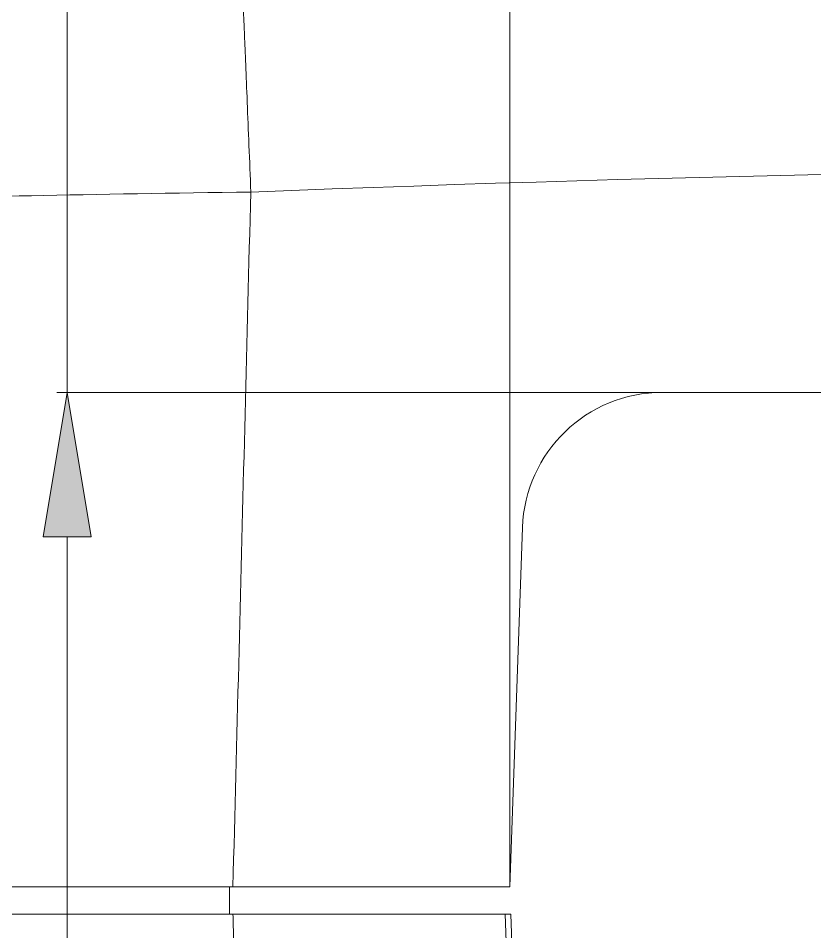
# Model space of a CAD drawing. Header units: inches. Extents: x 0 to 40, y 35.9 to 64.1.
# Drawn here: x 6.039 to 6.966, y 39.517 to 40.58 of the extents above; entities that cross this region are included whole.
import ezdxf

# ---------------------------------------------------------------- set-up
doc = ezdxf.new("R2010")
doc.units = ezdxf.units.IN
doc.header["$MEASUREMENT"] = 0
doc.layers.add('2', color=7, linetype='Continuous')

# ---------------------------------------------------------------- blocks, each defined once
blk = doc.blocks.new('block 763')
at = {"layer": '2', "color": 7, "lineweight": 18, "true_color": 0xffffff}
blk.add_lwpolyline([(6.789, 40.1444), (8.8691, 40.1444)], dxfattribs=at)
blk = doc.blocks.new('block 797')
at = {"layer": '2', "color": 7, "lineweight": 18, "true_color": 0xffffff}
blk.add_lwpolyline([(6.6125, 39.5369), (6.626, 39.1508)], dxfattribs=at)
blk = doc.blocks.new('block 803')
at = {"layer": '2', "color": 80, "lineweight": 18, "true_color": 0x3fff00}
blk.add_lwpolyline([(6.6061, 39.5369), (6.6125, 39.3544)], dxfattribs=at)
blk = doc.blocks.new('block 804')
at = {"layer": '2', "color": 80, "lineweight": 18, "true_color": 0x3fff00}
blk.add_lwpolyline([(6.2889, 39.5369), (6.6061, 39.5369)], dxfattribs=at)
blk = doc.blocks.new('block 819')
at = {"layer": '2', "color": 7, "lineweight": 18, "true_color": 0xffffff}
blk.add_lwpolyline([(6.2848, 39.5369), (6.2889, 39.5369)], dxfattribs=at)
blk = doc.blocks.new('block 820')
at = {"layer": '2', "color": 7, "lineweight": 18, "true_color": 0xffffff}
blk.add_lwpolyline([(6.6061, 39.5369), (6.6125, 39.5369)], dxfattribs=at)
blk = doc.blocks.new('block 821')
at = {"layer": '2', "color": 7, "lineweight": 18, "true_color": 0xffffff}
blk.add_lwpolyline([(6.1985, 39.5369), (6.2848, 39.5369)], dxfattribs=at)
blk = doc.blocks.new('block 831')
at = {"layer": '2', "color": 7, "lineweight": 18, "true_color": 0xffffff}
blk.add_lwpolyline([(6.2889, 39.5689), (6.6114, 39.5689)], dxfattribs=at)
blk = doc.blocks.new('block 832')
at = {"layer": '2', "color": 7, "lineweight": 18, "true_color": 0xffffff}
blk.add_lwpolyline([(6.2889, 39.5689), (5.7537, 39.5689)], dxfattribs=at)
blk = doc.blocks.new('block 839')
at = {"layer": '2', "color": 7, "lineweight": 18, "true_color": 0xffffff}
blk.add_lwpolyline([(6.626, 39.987), (6.6114, 39.5689)], dxfattribs=at)
blk = doc.blocks.new('block 1094')
at = {"layer": '2', "color": 7, "lineweight": 18, "true_color": 0xffffff}
blk.add_open_spline([(6.626, 39.987), (6.6291, 40.0748), (6.7011, 40.1444), (6.789, 40.1444)], degree=3, dxfattribs=at)
blk = doc.blocks.new('block 1140')
at = {"layer": '2', "color": 7, "lineweight": 18, "true_color": 0xffffff}
blk.add_open_spline([(6.3097, 40.3776), (7.3222, 40.4177), (8.3359, 40.4177), (9.3484, 40.3776)], degree=3, dxfattribs=at)
blk = doc.blocks.new('block 1278')
at = {"layer": '2', "color": 80, "lineweight": 18, "true_color": 0x3fff00}
blk.add_lwpolyline([(6.2889, 39.5369), (6.2879, 39.5369), (6.2869, 39.5369), (6.286, 39.5369), (6.285, 39.5369), (6.284, 39.5369), (6.283, 39.5369), (6.282, 39.5369), (6.281, 39.5369), (6.28, 39.5369), (6.279, 39.5369), (6.278, 39.5369), (6.277, 39.5369), (6.276, 39.5369), (6.275, 39.5369), (6.274, 39.5369), (6.273, 39.5369), (6.272, 39.5369), (6.271, 39.5369), (6.27, 39.5369), (6.2691, 39.5369), (6.2681, 39.5369), (6.2671, 39.5369), (6.2661, 39.5369), (6.2651, 39.5369), (6.2641, 39.5369), (6.2631, 39.5369), (6.2621, 39.5369), (6.2611, 39.5369), (6.2601, 39.5369), (6.2591, 39.5369), (6.2581, 39.5369), (6.2571, 39.5369), (6.2561, 39.5369), (6.2552, 39.5369), (6.2542, 39.5369), (6.2532, 39.5369), (6.2522, 39.5369), (6.2512, 39.5369), (6.2502, 39.5369), (6.2492, 39.5369), (6.2482, 39.5369), (6.2472, 39.5369), (6.2462, 39.5369), (6.2452, 39.5369), (6.2442, 39.5369), (6.2432, 39.5369), (6.2422, 39.5369), (6.2412, 39.5369), (6.2403, 39.5369), (6.2393, 39.5369)], dxfattribs=at)
blk = doc.blocks.new('block 1280')
at = {"layer": '2', "color": 80, "lineweight": 18, "true_color": 0x3fff00}
blk.add_lwpolyline([(6.2936, 39.3544), (6.2935, 39.3581), (6.2934, 39.3617), (6.2933, 39.3654), (6.2932, 39.369), (6.2931, 39.3727), (6.2931, 39.3763), (6.2929, 39.38), (6.2929, 39.3836), (6.2928, 39.3873), (6.2927, 39.3909), (6.2926, 39.3946), (6.2925, 39.3982), (6.2924, 39.4019), (6.2923, 39.4055), (6.2922, 39.4092), (6.2921, 39.4128), (6.292, 39.4165), (6.2919, 39.4201), (6.2918, 39.4238), (6.2917, 39.4274), (6.2916, 39.4311), (6.2916, 39.4347), (6.2915, 39.4384), (6.2914, 39.442), (6.2913, 39.4457), (6.2912, 39.4493), (6.2911, 39.453), (6.291, 39.4566), (6.2909, 39.4603), (6.2908, 39.4639), (6.2907, 39.4676), (6.2906, 39.4712), (6.2905, 39.4749), (6.2904, 39.4785), (6.2903, 39.4822), (6.2902, 39.4858), (6.2901, 39.4895), (6.2901, 39.4931), (6.29, 39.4968), (6.2899, 39.5004), (6.2898, 39.5041), (6.2897, 39.5077), (6.2896, 39.5114), (6.2895, 39.515), (6.2894, 39.5187), (6.2893, 39.5223), (6.2892, 39.526), (6.2891, 39.5296), (6.289, 39.5333), (6.2889, 39.5369)], dxfattribs=at)
blk = doc.blocks.new('block 1282')
at = {"layer": '2', "color": 80, "lineweight": 18, "true_color": 0x3fff00}
blk.add_lwpolyline([(6.2393, 39.5369), (6.2386, 39.5369), (6.2379, 39.5369), (6.2373, 39.5369), (6.2366, 39.5369), (6.236, 39.5369), (6.2353, 39.5369), (6.2346, 39.5369), (6.234, 39.5369), (6.2333, 39.5369), (6.2327, 39.5369), (6.232, 39.5369), (6.2314, 39.5369), (6.2307, 39.5369), (6.23, 39.5369), (6.2294, 39.5369), (6.2287, 39.5369), (6.228, 39.5369), (6.2274, 39.5369), (6.2267, 39.5369), (6.2261, 39.5369), (6.2254, 39.5369), (6.2248, 39.5369), (6.2241, 39.5369), (6.2234, 39.5369), (6.2228, 39.5369), (6.2221, 39.5369), (6.2215, 39.5369), (6.2208, 39.5369), (6.2201, 39.5369), (6.2195, 39.5369), (6.2188, 39.5369), (6.2182, 39.5369), (6.2175, 39.5369), (6.2168, 39.5369), (6.2162, 39.5369), (6.2155, 39.5369), (6.2149, 39.5369), (6.2142, 39.5369), (6.2135, 39.5369), (6.2129, 39.5369), (6.2122, 39.5369), (6.2116, 39.5369), (6.2109, 39.5369), (6.2102, 39.5369), (6.2096, 39.5369), (6.2089, 39.5369), (6.2083, 39.5369), (6.2076, 39.5369), (6.2069, 39.5369), (6.2063, 39.5369)], dxfattribs=at)
blk = doc.blocks.new('block 1297')
at = {"layer": '2', "color": 80, "lineweight": 18, "true_color": 0x3fff00}
blk.add_lwpolyline([(6.2063, 39.5369), (6.1998, 39.5369), (6.1932, 39.5369), (6.1867, 39.5369), (6.1802, 39.5369), (6.1737, 39.5369), (6.1672, 39.5369), (6.1607, 39.5369), (6.1542, 39.5369), (6.1478, 39.5369), (6.1414, 39.5369), (6.135, 39.5369), (6.1287, 39.5369), (6.1223, 39.5369), (6.116, 39.5369), (6.1098, 39.5369), (6.1035, 39.5369), (6.0973, 39.5369), (6.0911, 39.5369), (6.085, 39.5369), (6.0788, 39.5369), (6.0727, 39.5369), (6.0667, 39.5369), (6.0606, 39.5369), (6.0546, 39.5369), (6.0487, 39.5369), (6.0428, 39.5369), (6.0369, 39.5369), (6.031, 39.5369), (6.0252, 39.5369), (6.0195, 39.5369), (6.0137, 39.5369), (6.0081, 39.5369), (6.0024, 39.5369), (5.9968, 39.5369), (5.9913, 39.5369), (5.9858, 39.5369), (5.9803, 39.5369), (5.9749, 39.5369), (5.9695, 39.5369), (5.9642, 39.5369), (5.959, 39.5369), (5.9538, 39.5369), (5.9487, 39.5369), (5.9436, 39.5369), (5.9386, 39.5369), (5.9336, 39.5369), (5.9287, 39.5369), (5.9238, 39.5369), (5.9189, 39.5369), (5.914, 39.5369)], dxfattribs=at)
blk = doc.blocks.new('block 1330')
at = {"layer": '2', "color": 7, "lineweight": 18, "true_color": 0xffffff}
blk.add_open_spline([(6.3009, 40.5938), (6.3009, 40.5937), (6.301, 40.5933), (6.301, 40.5933), (6.301, 40.5933), (6.301, 40.5928), (6.301, 40.5928), (6.301, 40.5928), (6.301, 40.592), (6.301, 40.592), (6.301, 40.592), (6.3011, 40.591), (6.3011, 40.591), (6.3011, 40.591), (6.3011, 40.5899), (6.3011, 40.5899), (6.3011, 40.5899), (6.3012, 40.5885), (6.3012, 40.5885), (6.3012, 40.5885), (6.3013, 40.5869), (6.3013, 40.5869), (6.3013, 40.5869), (6.3013, 40.5851), (6.3013, 40.5851), (6.3013, 40.5851), (6.3014, 40.5831), (6.3014, 40.5831), (6.3014, 40.5831), (6.3015, 40.5809), (6.3015, 40.5809), (6.3015, 40.5809), (6.3016, 40.5785), (6.3016, 40.5785), (6.3016, 40.5785), (6.3017, 40.5759), (6.3017, 40.5759), (6.3017, 40.5759), (6.3018, 40.5732), (6.3018, 40.5732), (6.3018, 40.5732), (6.302, 40.5702), (6.302, 40.5702), (6.302, 40.5702), (6.3021, 40.567), (6.3021, 40.567), (6.3021, 40.567), (6.3022, 40.5637), (6.3022, 40.5637), (6.3022, 40.5637), (6.3024, 40.5602), (6.3024, 40.5602), (6.3024, 40.5602), (6.3025, 40.5565), (6.3025, 40.5565), (6.3025, 40.5565), (6.3027, 40.5527), (6.3027, 40.5527), (6.3027, 40.5527), (6.3029, 40.5486), (6.3029, 40.5486), (6.3029, 40.5486), (6.303, 40.5444), (6.303, 40.5444), (6.303, 40.5444), (6.3032, 40.5401), (6.3032, 40.5401), (6.3032, 40.5401), (6.3034, 40.5355), (6.3034, 40.5355), (6.3034, 40.5355), (6.3036, 40.5308), (6.3036, 40.5308), (6.3036, 40.5308), (6.3038, 40.5259), (6.3038, 40.5259), (6.3038, 40.5259), (6.304, 40.5209), (6.304, 40.5209), (6.304, 40.5209), (6.3042, 40.5158), (6.3042, 40.5158), (6.3042, 40.5158), (6.3044, 40.5105), (6.3044, 40.5105), (6.3044, 40.5105), (6.3046, 40.5051), (6.3046, 40.5051), (6.3046, 40.5051), (6.3049, 40.4995), (6.3049, 40.4995), (6.3049, 40.4995), (6.3051, 40.4938), (6.3051, 40.4938), (6.3051, 40.4938), (6.3053, 40.488), (6.3053, 40.488), (6.3053, 40.488), (6.3055, 40.4821), (6.3055, 40.4821), (6.3055, 40.4821), (6.3058, 40.4761), (6.3058, 40.4761), (6.3058, 40.4761), (6.306, 40.47), (6.306, 40.47), (6.306, 40.47), (6.3063, 40.4638), (6.3063, 40.4638), (6.3063, 40.4638), (6.3065, 40.4575), (6.3065, 40.4575), (6.3065, 40.4575), (6.3068, 40.4512), (6.3068, 40.4512), (6.3068, 40.4512), (6.307, 40.4447), (6.307, 40.4447), (6.307, 40.4447), (6.3073, 40.4383), (6.3073, 40.4383), (6.3073, 40.4383), (6.3076, 40.4317), (6.3076, 40.4317), (6.3076, 40.4317), (6.3078, 40.4251), (6.3078, 40.4251), (6.3078, 40.4251), (6.3081, 40.4184), (6.3081, 40.4184), (6.3081, 40.4184), (6.3084, 40.4117), (6.3084, 40.4117), (6.3084, 40.4117), (6.3086, 40.4049), (6.3086, 40.4049), (6.3086, 40.4049), (6.3089, 40.3981), (6.3089, 40.3981), (6.3089, 40.3981), (6.3092, 40.3913), (6.3092, 40.3913), (6.3092, 40.3913), (6.3094, 40.3845), (6.3094, 40.3845), (6.3094, 40.3845), (6.3097, 40.3776), (6.3097, 40.3776)], degree=3, knots=[0, 0, 0, 0, 1, 1, 1, 2, 2, 2, 3, 3, 3, 4, 4, 4, 5, 5, 5, 6, 6, 6, 7, 7, 7, 8, 8, 8, 9, 9, 9, 10, 10, 10, 11, 11, 11, 12, 12, 12, 13, 13, 13, 14, 14, 14, 15, 15, 15, 16, 16, 16, 17, 17, 17, 18, 18, 18, 19, 19, 19, 20, 20, 20, 21, 21, 21, 22, 22, 22, 23, 23, 23, 24, 24, 24, 25, 25, 25, 26, 26, 26, 27, 27, 27, 28, 28, 28, 29, 29, 29, 30, 30, 30, 31, 31, 31, 32, 32, 32, 33, 33, 33, 34, 34, 34, 35, 35, 35, 36, 36, 36, 37, 37, 37, 38, 38, 38, 39, 39, 39, 40, 40, 40, 41, 41, 41, 42, 42, 42, 43, 43, 43, 44, 44, 44, 45, 45, 45, 46, 46, 46, 47, 47, 47, 48, 48, 48, 49, 49, 49, 49], dxfattribs=at)
blk = doc.blocks.new('block 1335')
at = {"layer": '2', "color": 7, "lineweight": 18, "true_color": 0xffffff}
blk.add_lwpolyline([(6.2848, 39.5689), (6.2848, 39.5682), (6.2848, 39.5676), (6.2848, 39.567), (6.2848, 39.5663), (6.2848, 39.5657), (6.2848, 39.5651), (6.2848, 39.5644), (6.2848, 39.5638), (6.2848, 39.5631), (6.2848, 39.5625), (6.2848, 39.5619), (6.2848, 39.5612), (6.2848, 39.5606), (6.2848, 39.5599), (6.2848, 39.5593), (6.2848, 39.5587), (6.2848, 39.558), (6.2848, 39.5574), (6.2848, 39.5567), (6.2848, 39.5561), (6.2848, 39.5554), (6.2848, 39.5548), (6.2848, 39.5542), (6.2848, 39.5536), (6.2848, 39.5529), (6.2848, 39.5522), (6.2848, 39.5516), (6.2848, 39.551), (6.2848, 39.5504), (6.2848, 39.5497), (6.2848, 39.5491), (6.2848, 39.5484), (6.2848, 39.5478), (6.2848, 39.5471), (6.2848, 39.5465), (6.2848, 39.5459), (6.2848, 39.5452), (6.2848, 39.5446), (6.2848, 39.5439), (6.2848, 39.5433), (6.2848, 39.5427), (6.2848, 39.542), (6.2848, 39.5414), (6.2848, 39.5407), (6.2848, 39.5401), (6.2848, 39.5395), (6.2848, 39.5388), (6.2848, 39.5382), (6.2848, 39.5376), (6.2848, 39.5369)], dxfattribs=at)
blk = doc.blocks.new('block 1341')
at = {"layer": '2', "color": 7, "lineweight": 18, "true_color": 0xffffff}
blk.add_lwpolyline([(6.3097, 40.3776), (6.2929, 40.3774), (6.2762, 40.3772), (6.2596, 40.377), (6.243, 40.3767), (6.2265, 40.3765), (6.2101, 40.3762), (6.1938, 40.376), (6.1776, 40.3757), (6.1616, 40.3755), (6.1457, 40.3752), (6.1299, 40.3749), (6.1144, 40.3746), (6.099, 40.3743), (6.0839, 40.374), (6.0689, 40.3737), (6.0542, 40.3734), (6.0398, 40.3731), (6.0255, 40.3728), (6.0116, 40.3725), (5.998, 40.3722), (5.9846, 40.3719), (5.9716, 40.3716), (5.9589, 40.3713), (5.9465, 40.371), (5.9345, 40.3707), (5.9229, 40.3703), (5.9116, 40.37), (5.9007, 40.3697), (5.8902, 40.3694), (5.8801, 40.3691), (5.8704, 40.3688), (5.8611, 40.3685), (5.8522, 40.3682), (5.8438, 40.3679), (5.8358, 40.3676), (5.8282, 40.3673), (5.8212, 40.367), (5.8146, 40.3667), (5.8085, 40.3665), (5.8028, 40.3662), (5.7977, 40.3659), (5.7931, 40.3657), (5.7889, 40.3655), (5.7853, 40.3652), (5.7822, 40.365), (5.7795, 40.3648), (5.7774, 40.3646), (5.7758, 40.3644), (5.7747, 40.3642), (5.7741, 40.3639)], dxfattribs=at)
blk = doc.blocks.new('block 1347')
at = {"layer": '2', "color": 7, "lineweight": 18, "true_color": 0xffffff}
blk.add_lwpolyline([(6.2889, 39.5688), (6.2893, 39.585), (6.2897, 39.6012), (6.2902, 39.6173), (6.2906, 39.6335), (6.291, 39.6497), (6.2914, 39.6659), (6.2918, 39.682), (6.2922, 39.6982), (6.2927, 39.7144), (6.2931, 39.7306), (6.2935, 39.7468), (6.2939, 39.7629), (6.2943, 39.7791), (6.2947, 39.7953), (6.2952, 39.8115), (6.2956, 39.8276), (6.296, 39.8438), (6.2964, 39.86), (6.2968, 39.8762), (6.2972, 39.8923), (6.2977, 39.9085), (6.2981, 39.9247), (6.2985, 39.9409), (6.2989, 39.957), (6.2993, 39.9732), (6.2997, 39.9894), (6.3001, 40.0056), (6.3006, 40.0217), (6.301, 40.0379), (6.3014, 40.0541), (6.3018, 40.0703), (6.3022, 40.0864), (6.3026, 40.1026), (6.303, 40.1188), (6.3035, 40.135), (6.3039, 40.1511), (6.3043, 40.1673), (6.3047, 40.1835), (6.3051, 40.1997), (6.3055, 40.2159), (6.306, 40.232), (6.3064, 40.2482), (6.3068, 40.2644), (6.3072, 40.2806), (6.3076, 40.2967), (6.308, 40.3129), (6.3085, 40.3291), (6.3089, 40.3453), (6.3093, 40.3615), (6.3097, 40.3776)], dxfattribs=at)
blk = doc.blocks.new('block 3448')
at = {"color": 5, "lineweight": 18, "true_color": 0x0000ff}
blk.add_lwpolyline([(6.6114, 39.5731), (6.6114, 40.9893)], dxfattribs=at)
blk = doc.blocks.new('block 3455')
at = {"lineweight": 0}
blk.add_lwpolyline([(6.6114, 39.5689), (6.6114, 39.5689)], dxfattribs=at)
blk = doc.blocks.new('block 3447')
for name in ['block 3448', 'block 3455']:
    blk.add_blockref(name, (0, 0))
blk = doc.blocks.new('block 3459')
at = {"color": 5, "lineweight": 18, "true_color": 0x0000ff}
blk.add_lwpolyline([(6.7848, 40.1444), (6.0838, 40.1444)], dxfattribs=at)
blk = doc.blocks.new('block 3461')
at = {"color": 5, "lineweight": 18, "true_color": 0x0000ff}
blk.add_lwpolyline([(6.0959, 39.1617), (6.0959, 39.9761)], dxfattribs=at)
blk = doc.blocks.new('block 3462')
at = {"color": 5, "lineweight": 18, "true_color": 0x0000ff}
blk.add_lwpolyline([(6.0959, 40.1444), (6.0959, 40.7698)], dxfattribs=at)
blk = doc.blocks.new('block 3464')
at = {"true_color": 0x0000ff}
h = blk.add_hatch(color=5, dxfattribs=at)
h.dxf.hatch_style = 2
h.paths.add_polyline_path([(6.0679, 39.9761), (6.124, 39.9761), (6.0959, 40.1444)])
at = {"lineweight": 0}
blk.add_lwpolyline([(6.0679, 39.9761), (6.124, 39.9761), (6.0959, 40.1444), (6.0679, 39.9761)], dxfattribs=at)
blk = doc.blocks.new('block 3466')
at = {"lineweight": 0}
blk.add_lwpolyline([(6.789, 40.1444), (6.789, 40.1444)], dxfattribs=at)
blk = doc.blocks.new('block 3458')
for name in ['block 3462', 'block 3464', 'block 3459', 'block 3466', 'block 3461']:
    blk.add_blockref(name, (0, 0))

msp = doc.modelspace()

# ---------------------------------------------------------------- block references
for name in ['block 3458', 'block 3447']:
    msp.add_blockref(name, (0, 0))
at = {"layer": '2'}
for name in ['block 1330', 'block 1140', 'block 1341', 'block 1347', 'block 1094', 'block 763', 'block 839', 'block 832', 'block 1335', 'block 831', 'block 1297', 'block 821', 'block 1282', 'block 1278', 'block 819', 'block 804', 'block 1280', 'block 803', 'block 820', 'block 797']:
    msp.add_blockref(name, (0, 0), dxfattribs=at)

doc.saveas('drawing.dxf')
